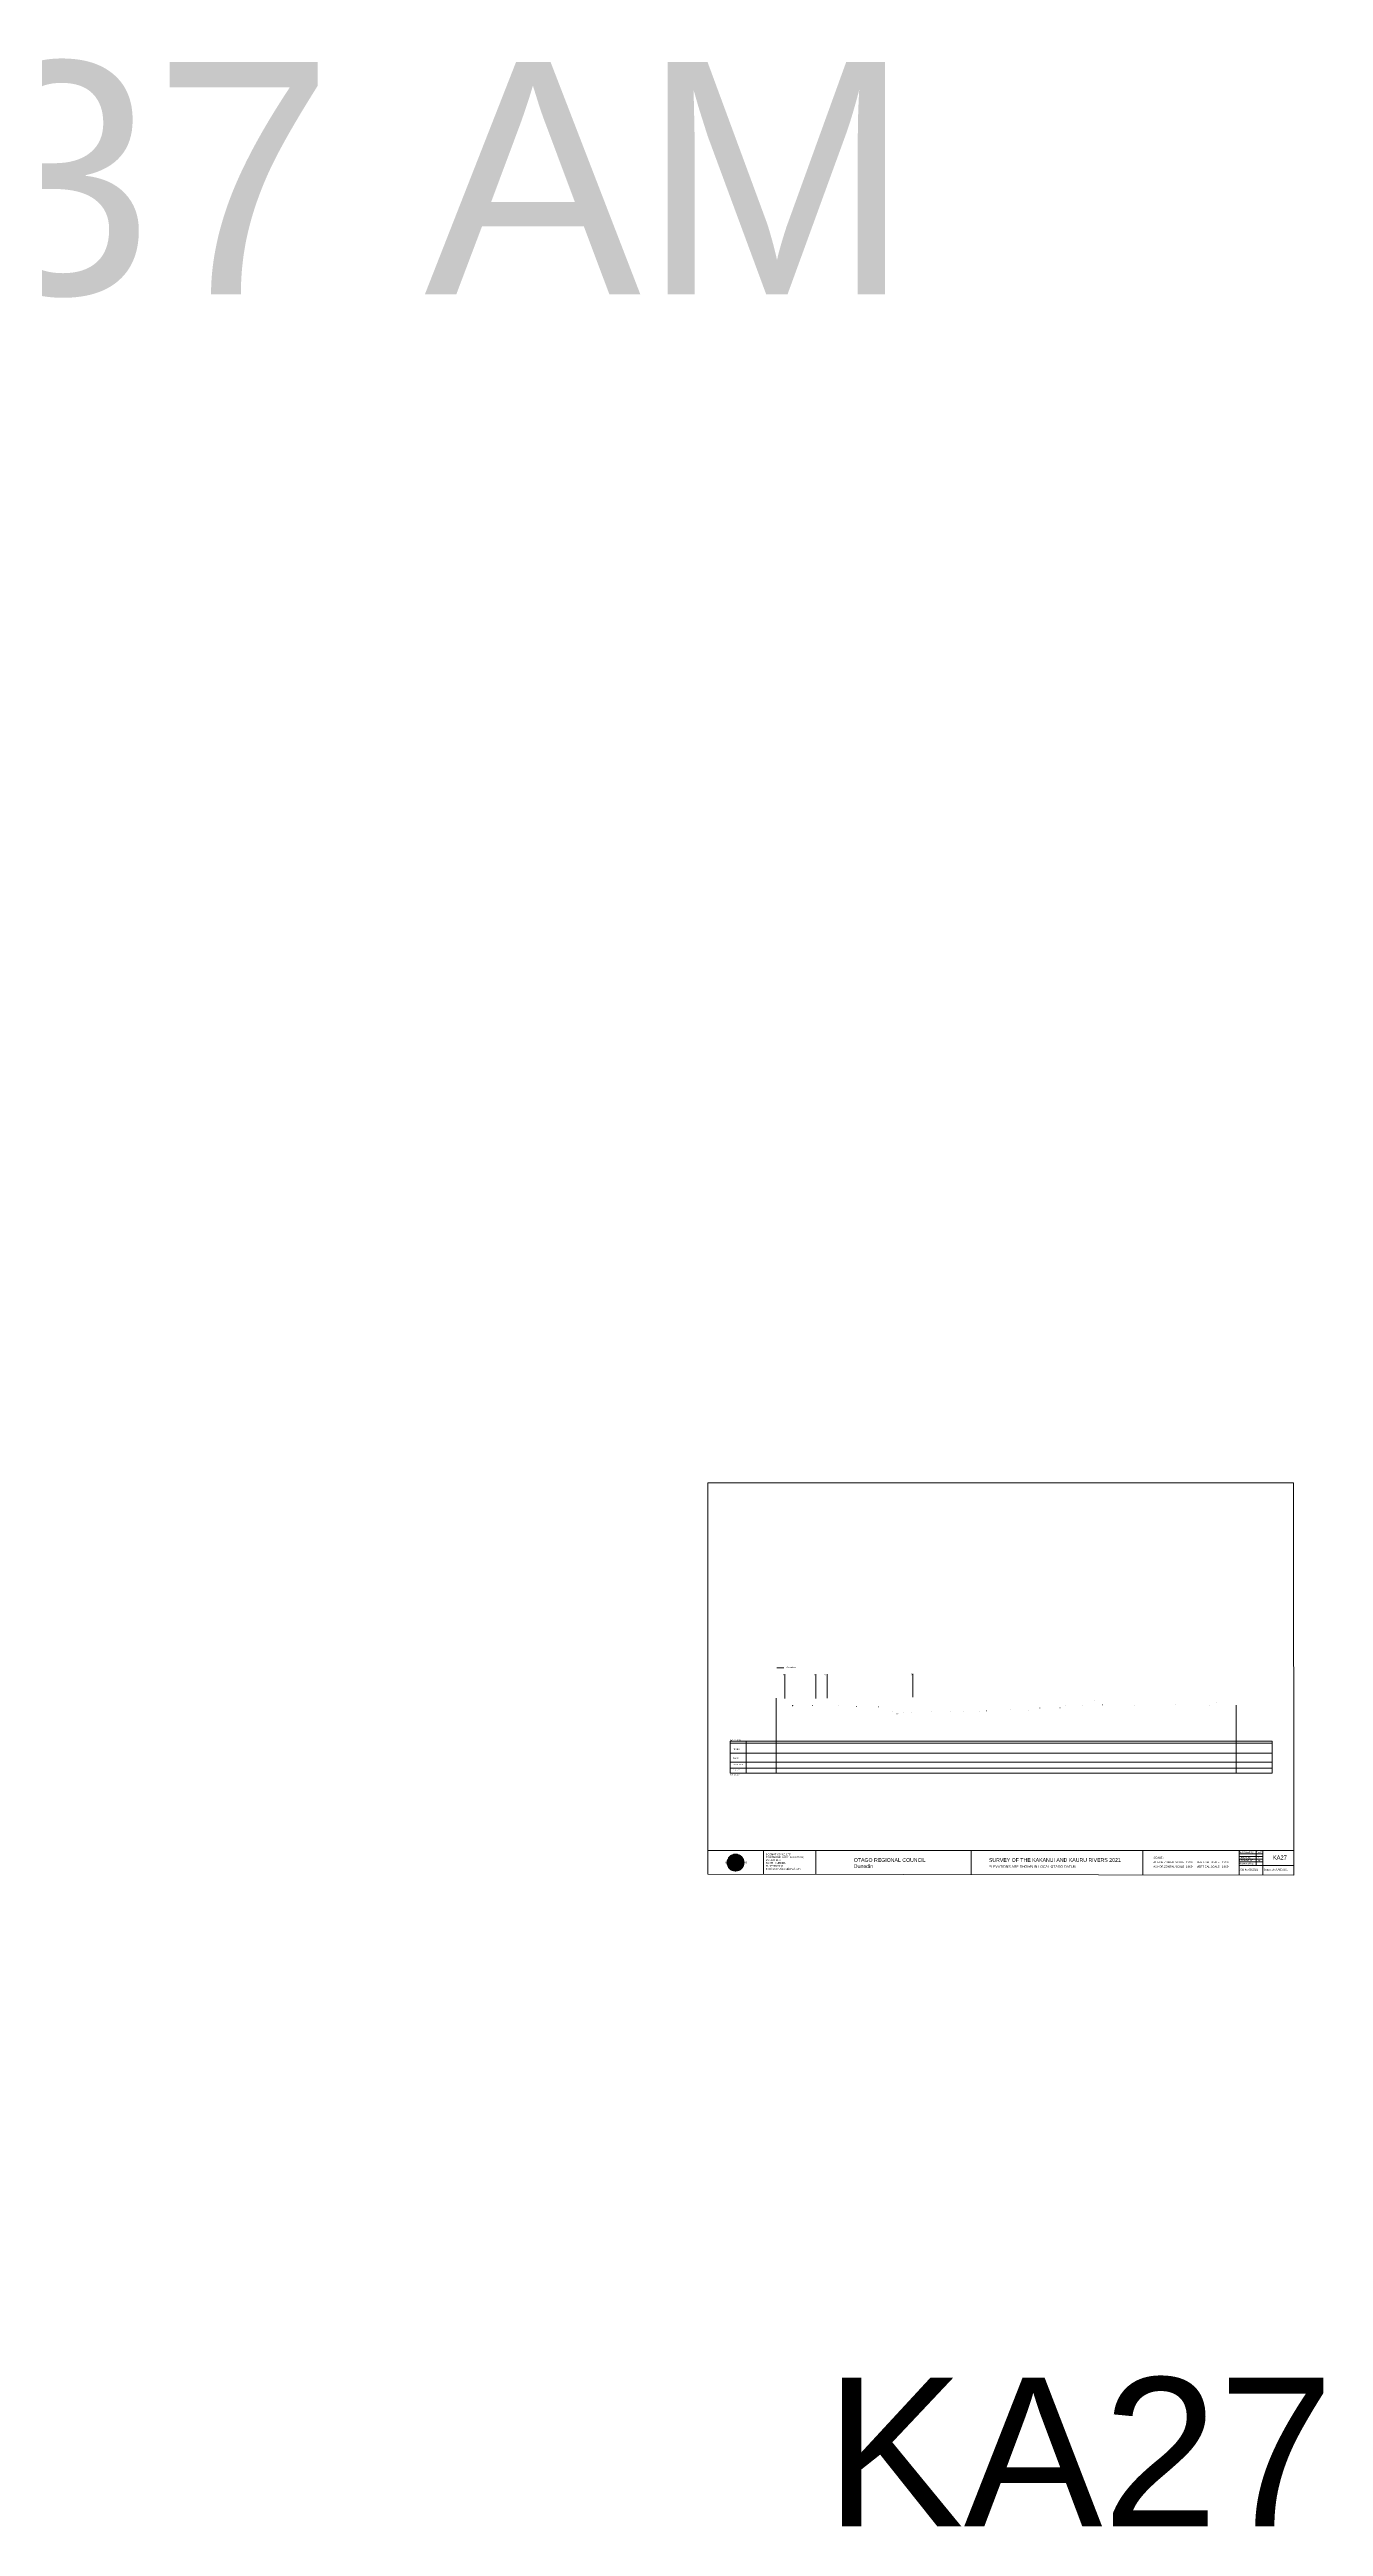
# Model space of a CAD drawing. Header units: millimetres. Extents: x -4102225 to 238817, y -213584 to 852398.
# Drawn here: x -308589 to 238817, y -212675 to 852398 of the extents above; entities that cross this region are included whole.
import ezdxf

# ---------------------------------------------------------------- set-up
doc = ezdxf.new("R2010")
doc.units = ezdxf.units.MM
doc.header["$PDMODE"] = 35
doc.header["$PDSIZE"] = 20
doc.layers.get('0').update_dxf_attribs({"lineweight": 0})
doc.layers.add('geo', color=7, linetype='Continuous', lineweight=0)
doc.styles.get("Standard").update_dxf_attribs({"font": 'arial.ttf'})

# ---------------------------------------------------------------- blocks, each defined once
blk = doc.blocks.new('Geomatics_Circle_SPT')
at = {"layer": 'geo', "color": 2, "linetype": 'Continuous', "lineweight": 0}
for p, q in [((0, 25.2), (-25.2, 0)), ((-24.7, 4.9), (-4.9, 24.7)), ((-24.7, -4.9), (4.9, 24.7)), ((4.9, -24.7), (-24.7, 4.9)), ((-24.7, 0), (0, -24.7)), ((-9.7, 23.3), (-23.3, 9.6)), ((9.7, 23.3), (-23.3, -9.7)), ((-23.3, 9.7), (9.7, -23.3)), ((-21, 14), (-14, 21)), ((-21, -14), (14, 21)), ((14, -21), (-21, 14)), ((0, 0), (-17.8, 17.8)), ((0, 0), (-17.8, -17.8)), ((-14, 21), (21, -14)), ((21, 14), (-14, -21)), ((23.3, -9.7), (-9.7, 23.3)), ((-9.7, -23.3), (23.3, 9.7)), ((-4.9, 24.7), (24.7, -4.9)), ((24.7, 4.9), (-4.9, -24.7)), ((25.2, 0), (0, 25.2)), ((0, 0), (17.8, 17.8)), ((0, 0), (17.8, -17.8)), ((0, -24.8), (25.2, 0)), ((4.9, 24.7), (24.7, 4.9)), ((23.3, 9.7), (9.7, 23.3)), ((14, 21), (21, 14)), ((17.8, 18.1), (17.8, 18.1)), ((-4.9, -24.7), (-24.7, -4.9)), ((-23.3, -9.7), (-9.7, -23.3)), ((-14, -21), (-21, -14)), ((-17.8, -17.8), (-17.8, -17.8)), ((24.7, -4.9), (4.9, -24.7)), ((4.9, -24.7), (4.9, -24.7)), ((9.7, -23.3), (23.3, -9.7)), ((21, -14), (14, -21)), ((18.1, -17.8), (18.1, -17.8))]:
    blk.add_line(p, q, dxfattribs=at)
at = {"layer": 'geo', "color": 1, "linetype": 'Continuous', "lineweight": 0}
for p, q in [((-25.2, 0), (9.7, 23.3)), ((-25.2, 0), (-9.6, 23.3)), ((-25.2, 0), (23.3, 9.7)), ((-25.2, 0), (-23.3, 9.7)), ((-23.3, -9.7), (-25.2, 0)), ((-9.6, -23.3), (-25.2, 0)), ((9.7, -23.3), (-25.2, 0)), ((-4.9, 24.8), (-24.7, -4.9)), ((4.9, 24.7), (-24.7, 4.9)), ((14, 21), (-24.7, -4.9)), ((-14, 21), (-24.7, 4.9)), ((21, 14), (-24.7, 4.9)), ((-21, 14), (-24.7, -4.9)), ((0, 0), (-24.7, 4.9)), ((-24.7, 4.9), (-21, -14)), ((-24.7, 4.9), (-4.9, -24.7)), ((-24.7, 4.9), (14, -21)), ((-24.7, 4.9), (-24.7, 4.9)), ((0, 0), (-24.7, -4.9)), ((-23.3, 9.7), (0, 25.2)), ((-23.3, -9.6), (0, 25.2)), ((-23.3, -9.6), (17.8, 17.8)), ((-23.3, 9.7), (-17.8, 17.9)), ((-23.3, -9.6), (-17.8, 17.9)), ((-23.3, 9.7), (17.8, 17.8)), ((-17.8, -17.8), (-23.3, 9.7)), ((0, -25.2), (-23.3, 9.7)), ((-23.3, 9.7), (17.8, -17.8)), ((-23.3, 9.7), (25.2, 0)), ((-23.3, 9.4), (-23.3, 9.4)), ((-23.3, -9.7), (25.2, 0)), ((4.9, 24.8), (-21, -14)), ((-4.9, 24.7), (-21, 14)), ((14, 21), (-21, 14)), ((-14, 21), (-21, -14)), ((0, 0), (-21, 14)), ((-21, 14), (-14, -21)), ((-21, 14), (4.9, -24.7)), ((-21, 14), (-21, 14)), ((24.7, 4.9), (-21, 14)), ((0, 0), (-21, -14)), ((-17.9, 17.6), (-17.9, 17.6)), ((-17.8, 17.8), (9.7, 23.3)), ((-17.8, 17.8), (-9.6, 23.3)), ((-17.8, -17.8), (9.7, 23.3)), ((-17.8, -17.8), (-9.7, 23.3)), ((-9.7, -23.3), (-17.8, 17.8)), ((-17.8, 17.8), (9.7, -23.3)), ((-17.8, 17.8), (23.3, -9.6)), ((-17.8, 17.8), (23.3, 9.7)), ((-17.8, -17.8), (23.3, 9.7)), ((4.9, 24.7), (-14, 21)), ((-4.9, 24.7), (-14, -20.9)), ((0, 0), (-14, 21)), ((-14, 21), (-4.9, -24.7)), ((-14, 21), (-14, 21)), ((24.7, -4.9), (-14, 21)), ((21, 14), (-14, 21)), ((-14, -21), (24.7, 4.9)), ((0, 0), (-14, -21)), ((-9.8, 23.1), (-9.8, 23.1)), ((-9.7, 23.3), (0, 25.2)), ((-9.7, 23.3), (0, -25.2)), ((-9.7, -23.3), (0, 25.2)), ((-9.6, 23.3), (17.8, -17.8)), ((-9.6, 23.3), (25.2, 0)), ((-9.6, 23.3), (17.8, 17.8)), ((-9.6, -23.3), (17.8, 17.9)), ((25.2, 0), (-9.6, -23.3)), ((0, 0), (-4.9, 24.7)), ((-4.9, 24.7), (-4.9, 24.7)), ((21, -14), (-4.9, 24.7)), ((24.8, 4.9), (-4.9, 24.7)), ((14, 21), (-4.9, 24.7)), ((-4.9, -24.7), (21, 14)), ((0, 0), (-4.9, -24.7)), ((-0.2, 25.1), (-0.2, 25.1)), ((0, 25.2), (9.7, -23.3)), ((0, 25.2), (23.3, -9.7)), ((0, 25.2), (23.3, 9.7)), ((0, 25.2), (9.7, 23.3)), ((0, 0), (4.9, 24.7)), ((0, -25.2), (9.7, 23.3)), ((0, 0), (14, 21)), ((0, 0), (21, 14)), ((23.3, 9.7), (0, -25.2)), ((0, 0), (24.8, 4.9)), ((0, 0), (4.9, -24.7)), ((0, 0), (14, -21)), ((0, 0), (21, -14)), ((0, 0), (24.8, -4.9)), ((21, 14), (4.9, 24.8)), ((14, -21), (4.9, 24.7)), ((24.7, -4.9), (4.9, 24.7)), ((4.9, 24.7), (4.9, 24.7)), ((4.9, -24.7), (14, 21)), ((4.9, -24.7), (24.7, 4.9)), ((9.4, 23.3), (9.4, 23.3)), ((9.7, 23.3), (17.8, -17.8)), ((9.7, 23.3), (25.2, 0)), ((9.7, 23.3), (17.8, 17.9)), ((17.8, 17.8), (9.7, -23.3)), ((25.2, 0), (9.7, -23.3)), ((21, -14), (14, 21)), ((24.7, 4.9), (14, 21)), ((14, 21), (14, 21)), ((14, -21), (21, 14)), ((17.6, 17.9), (17.6, 17.9)), ((17.8, 17.8), (23.3, -9.7)), ((17.8, 17.8), (23.3, 9.7)), ((23.3, 9.7), (17.8, -17.8)), ((24.7, -4.9), (21, 14)), ((21, 14), (21, 14)), ((21, -14), (24.7, 4.9)), ((23.1, 9.8), (23.1, 9.8)), ((23.3, 9.7), (25.2, 0)), ((25.2, 0), (23.3, -9.6)), ((24.7, 4.9), (24.7, 4.9)), ((25.1, 0.2), (25.1, 0.2)), ((-25.2, 0), (23.3, -9.7)), ((-25.1, -0.2), (-25.1, -0.2)), ((-24.7, -4.9), (-24.7, -4.9)), ((-24.7, -4.9), (-14, -21)), ((-24.7, -4.9), (4.9, -24.7)), ((-24.7, -4.9), (21, -14)), ((-17.8, -17.8), (-23.3, -9.7)), ((0, -25.2), (-23.3, -9.6)), ((17.8, -17.8), (-23.3, -9.6)), ((-23.1, -9.8), (-23.1, -9.8)), ((-21, -14), (24.7, -4.9)), ((-21, -14), (-21, -14)), ((-21, -14), (-4.9, -24.7)), ((-21, -14), (14, -21)), ((23.3, -9.7), (-17.8, -17.8)), ((-9.6, -23.3), (-17.8, -17.8)), ((9.7, -23.3), (-17.8, -17.8)), ((-17.6, -17.9), (-17.6, -17.9)), ((-14, -21), (21, -14)), ((-14, -21), (-14, -21)), ((-14, -21), (4.9, -24.7)), ((17.8, -17.8), (-9.7, -23.3)), ((0, -25.2), (-9.7, -23.3)), ((-9.4, -23.3), (-9.4, -23.3)), ((-4.9, -24.7), (24.7, -4.9)), ((-4.9, -24.7), (14, -21)), ((-4.9, -24.7), (-4.9, -24.7)), ((23.3, -9.6), (0, -25.2)), ((9.7, -23.3), (0, -25.2)), ((0.2, -25.1), (0.2, -25.1)), ((4.9, -24.7), (21, -14)), ((4.9, -24.7), (4.9, -24.7)), ((17.8, -17.8), (9.7, -23.3)), ((9.8, -23.1), (9.8, -23.1)), ((14, -21), (24.7, -4.9)), ((14, -21), (14, -21)), ((23.3, -9.6), (17.8, -17.8)), ((17.9, -17.6), (17.9, -17.6)), ((21, -14), (21, -14)), ((23.3, -9.4), (23.3, -9.4)), ((24.7, -4.9), (24.7, -4.9))]:
    blk.add_line(p, q, dxfattribs=at)
at = {"layer": 'geo', "color": 114, "linetype": 'Continuous', "lineweight": 0}
for p, q in [((17.9, 17.8), (-25.2, 0)), ((-24.7, 4.9), (14, 21)), ((-24.7, -4.9), (21, 14)), ((-14, -21), (-24.7, 4.9)), ((9.7, 23.3), (-23.3, 9.7)), ((0, 0), (-23.3, 9.7)), ((-23.3, 9.7), (-9.7, -23.3)), ((0, 0), (-23.3, -9.7)), ((-4.9, -24.7), (-21, 14)), ((-20.9, 14), (4.9, 24.7)), ((24.8, 4.9), (-20.9, -14)), ((0, 25.2), (-17.8, 17.8)), ((-17.8, 17.8), (0, -25.2)), ((-14, 21), (-4.9, 24.7)), ((4.9, -24.7), (-14, 21)), ((0, 0), (-9.7, 23.3)), ((0, 0), (-9.7, -23.3)), ((-4.9, 24.7), (14, -21)), ((17.8, -17.8), (0, 25.2)), ((0, 0), (9.7, 23.3)), ((0, 0), (23.3, 9.7)), ((0, 0), (9.7, -23.3)), ((0, 0), (23.3, -9.7)), ((4.9, 24.7), (21, -14)), ((23.3, -9.7), (9.7, 23.3)), ((14, 21), (24.7, -4.9)), ((25.2, 0), (17.8, 17.8)), ((21, 14), (24.7, 4.9)), ((-25.2, 0), (-17.8, -17.8)), ((-21, -14), (-24.7, -4.9)), ((-17.8, -17.8), (25.2, 0)), ((24.8, -4.9), (-14, -21)), ((-9.6, -23.3), (23.3, -9.7)), ((21, -14), (-4.9, -24.8)), ((0, -25.2), (17.9, -17.8)), ((14, -21), (4.9, -24.8))]:
    blk.add_line(p, q, dxfattribs=at)
at = {"layer": 'geo', "color": 250, "linetype": 'Continuous', "lineweight": 0}
for p, q in [((0, 0), (-25.2, 0)), ((24.7, 4.9), (-24.7, 4.9)), ((-24.7, 4.9), (-24.7, -4.9)), ((-23.3, 9.7), (23.3, 9.7)), ((-23.3, 9.7), (-23.3, 9.7)), ((-23.3, -9.7), (-23.3, 9.7)), ((21, 14), (-21, 14)), ((-21, 14), (-21, -14)), ((-17.8, 17.8), (17.8, 17.8)), ((-17.8, -17.8), (-17.8, 17.8)), ((-14, 21), (-14, 21)), ((14, 21), (-14, 21)), ((-14, 20.9), (-14, -21)), ((-9.7, 23.3), (9.7, 23.3)), ((-9.7, -23.3), (-9.7, 23.3)), ((-4.9, 24.7), (4.9, 24.7)), ((-4.9, 24.7), (-4.9, -24.7)), ((0, 0), (0, 25.2)), ((0, 0), (0, -25.2)), ((0, 0), (25.2, 0)), ((4.9, 24.7), (4.9, -24.7)), ((9.7, -23.3), (9.7, 23.3)), ((14, 21), (14, -21)), ((17.8, -17.8), (17.8, 17.8)), ((21, 14), (21, 14)), ((21, -14), (21, 14)), ((23.3, 9.7), (23.3, -9.7)), ((24.7, 4.9), (24.7, 4.9)), ((24.7, -4.9), (24.7, 4.9)), ((-24.7, -4.9), (24.7, -4.9)), ((23.3, -9.7), (-23.3, -9.7)), ((-21, -14), (21, -14)), ((17.8, -17.8), (-17.8, -17.8)), ((-14, -21), (14, -21)), ((9.7, -23.3), (-9.7, -23.3)), ((-4.9, -24.7), (4.9, -24.7))]:
    blk.add_line(p, q, dxfattribs=at)
blk = doc.blocks.new('GeomaticsNZ TITLE BLOCK')
at = {"color": 7, "linetype": 'Continuous', "lineweight": 0}
for p, q in [((0, 95), (0, 1579)), ((0, 1579), (2363, 1579)), ((2363, 1579), (2364, 95)), ((2364, 95), (0, 95)), ((0, 95), (0, 0)), ((0, 0), (2364, -4)), ((16, 95), (2364, 95)), ((224, 95), (224, 0)), ((2364, 95), (383, 95)), ((436, 95), (436, -1)), ((1063, 95), (1063, -2)), ((1755, 95), (1755, -3)), ((2144, 95), (2144, -3)), ((2144, 82), (2239, 82)), ((2144, 71), (2239, 71)), ((2144, 60), (2239, 60)), ((2144, 49), (2239, 49)), ((2144, 35), (2364, 35)), ((2212, 95), (2212, 36)), ((2239, 95), (2239, -3)), ((2364, -4), (2364, 95))]:
    blk.add_line(p, q, dxfattribs=at)
at = {"color": 7, "linetype": 'Continuous', "lineweight": 0, "xscale": 1.36, "yscale": 1.36, "zscale": 1.36}
blk.add_blockref('Geomatics_Circle_SPT', (112, 46), dxfattribs=at)
at = {"color": 7, "linetype": 'Continuous', "lineweight": 0}
for s, p in [('PK&RR', (2213, 85)), ('ST', (2220, 64)), ('PK', (2220, 51))]:
    blk.add_text(s, height=5, dxfattribs=at).set_placement(p)
at = {"color": 7, "linetype": 'Continuous', "lineweight": 0, "attachment_point": 1}
for s, width, heights, insert, char_height in [('{\\C256;Geomatics N.Z. LTD                   }', 125.08, [15.8], (69, 50), 7), ('{\\C256;GEOMATICS N.Z. LTD                   \\PTELEPHONE:  M 021 023 6 00 55;\\PPO BOX 2177\\PSOUTH DUNEDIN\\PDUNEDIN 9044\\PEmail: geomaticsnz@gmail.com}', 3535.73, [94.7], (234, 83), 7), ('{\\C256;OTAGO REGIONAL COUNCIL\\PDunedin}', 3535.73, [0], (589, 64), 15), ('{\\C256;SURVEY OF THE KAKANUI AND KAURU RIVERS 2021}', 3535.73, [0], (1134, 64), 15), ('{\\C256;ELEVATIONS ARE SHOWN IN LOCAL OTAGO DATUM}', 3535.73, [0], (1134, 35), 10), ('{\\C256;Surveyed by:}', 3535.73, [0], (2145, 92), 7), ('{\\C256;Checked by:}', 3535.73, [0], (2145, 59), 7), ('{\\C256;Approved by:}', 3535.73, [0], (2145, 46), 7), ('{\\C256;JOB No 0032021}', 3535.73, [0], (2145, 21), 7), ('{\\C256;Drawn by:}', 3535.73, [0], (2146, 70), 7), ('{\\C256;Drawn:16-JUNE-2021}', 3535.73, [0], (2245, 21), 7)]:
    blk.add_mtext_dynamic_manual_height_columns(s, width=width, gutter_width=159, heights=heights, dxfattribs=dict(at, insert=insert, char_height=char_height))
blk = doc.blocks.new('A$Cb97534b7')
at = {"color": 5, "linetype": 'Continuous', "lineweight": 0}
blk.add_text('Tuesday, 3 August 2021 11:58:37 AM', height=100000, dxfattribs=at).set_placement((0, 29400))

msp = doc.modelspace()

# ---------------------------------------------------------------- linework, layer by layer
at = {"color": 1, "lineweight": 0}
msp.add_line((3977, 156500), (6884, 156500), dxfattribs=at)
at = {"color": 7, "lineweight": 0}
for p, q in [((7359, 143410), (7359, 153769)), ((20762, 143414), (20762, 153766)), ((25626, 143556), (25626, 153766)), ((62423, 143988), (62423, 153901)), ((-16123, 125000), (-16123, 124453)), ((-9221, 125000), (-9221, 111176)), ((216738, 125000), (216738, 111176))]:
    msp.add_line(p, q, dxfattribs=at)
for p, q in [((3654, 143489), (3654, 111176)), ((201287, 140443), (201287, 111176))]:
    msp.add_line(p, q)
at = {"lineweight": 0}
for p, q in [((-16123, 125000), (216738, 125000)), ((-16123, 124154), (216738, 124154)), ((-16123, 119828), (216738, 119828)), ((-16123, 115970), (216738, 115970)), ((-16123, 113366), (216738, 113366)), ((-16123, 111176), (216738, 111176))]:
    msp.add_line(p, q, dxfattribs=at)
at = {"color": 7, "lineweight": 0, "transparency": 33554687}
msp.add_line((-16123, 124453), (-16123, 111303), dxfattribs=at)
for p in [(3654, 143489), (10728, 140249), (19333, 140379), (30438, 140458), (38166, 139848), (47685, 139748), (104367, 138446), (116902, 139266), (125611, 139365), (128100, 140295), (135455, 140175), (140629, 142345), (143791, 140575), (157672, 140434), (175213, 140774), (189746, 140244), (192848, 141803), (201287, 140443), (53490, 137617), (55557, 136777), (56399, 136797), (58242, 137307), (61709, 137217), (70404, 137607), (78680, 137647), (84323, 137777), (90833, 137896), (94116, 138076), (111943, 138226)]:
    msp.add_point(p)

# ---------------------------------------------------------------- block references
msp.add_blockref('A$Cb97534b7', (-2283220, 717675))
at = {"color": 7, "lineweight": 0, "xscale": 106.5053773992074, "yscale": 106.5053773992074, "zscale": 106.5053773992074}
msp.add_blockref('GeomaticsNZ TITLE BLOCK', (-25721, 67877), dxfattribs=at)

# ---------------------------------------------------------------- texts
at = {"color": 7, "lineweight": 0, "transparency": 33554687}
for s, height, p in [('Ground Level', 473.07, (8170, 156500)), ('DATUM 125.00', 473.07, (-16190, 125136)), ('Easting', 473.1, (-14748, 117528)), ('Northing', 473.1, (-14679, 121387)), ('Section KA27', 473.07, (-16190, 110258)), ('Ground Level', 473.07, (-14731, 114739)), ('Chainage', 473.1, (-14728, 112414))]:
    msp.add_text(s, height=height, dxfattribs=at).set_placement(p)
at = {"color": 7, "lineweight": 0}
for s, height, p in [('SCALE :  ', 823.6, (165820, 74514)), ('KA27', 1764.8, (217066, 74084)), ('A1 HORIZONTAL SCALE  1:200      VERTICAL SCALE   1:200 ', 823.57, (165738, 72554)), ('A3 HORIZONTAL SCALE  1:800      VERTICAL SCALE   1:800', 823.57, (165738, 70650)), ('KA27', 63997, (24632, -212675))]:
    msp.add_text(s, height=height, dxfattribs=at).set_placement(p)
at = {"color": 7, "lineweight": 0, "char_height": 500, "attachment_point": 1, "rotation": 90}
for insert in [(6571, 153227), (19850, 153224), (24486, 153224), (61636, 153359)]:
    msp.add_mtext_dynamic_manual_height_columns('W', width=4277.93, gutter_width=12.5, heights=[0], dxfattribs=dict(at, insert=insert))

doc.saveas('drawing.dxf')
